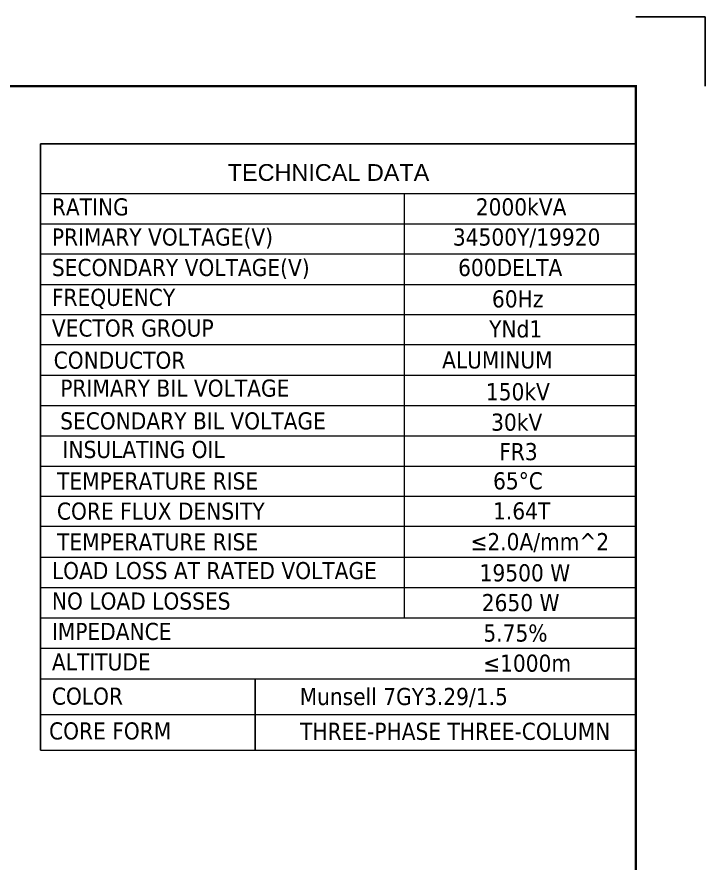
# Model space of a CAD drawing. Header units: inches. Extents: x 198356 to 209798, y -190593 to -183267.
# Drawn here: x 206267 to 208716, y -186277 to -183267 of the extents above; entities that cross this region are included whole.
import ezdxf
from ezdxf.enums import TextEntityAlignment as Align

# ---------------------------------------------------------------- set-up
doc = ezdxf.new("R2010")
doc.units = ezdxf.units.IN
doc.header["$LTSCALE"] = 13
doc.layers.add('1', color=4, linetype='Continuous')
doc.layers.add('6文字层', color=3, linetype='Continuous')
doc.layers.add('paper', color=254, linetype='Continuous', plot=False)
doc.layers.add('标注、文本', color=3, linetype='Continuous', lineweight=25)
doc.layers.add('铁心', color=3, linetype='Continuous', lineweight=0)
doc.styles.add('PDF Arial', font='arial.ttf')
doc.styles.add('Tahoma$001', font='tahoma.ttf', dxfattribs={"height": 2.159784})

msp = doc.modelspace()

# ---------------------------------------------------------------- linework, layer by layer
at = {"layer": '1', "const_width": 8.634}
msp.add_lwpolyline([(198997.156, -190321.999), (208469.476, -190321.999), (208469.476, -183513.769), (198997.156, -183513.769), (198997.156, -190321.999)], dxfattribs=at)
at = {"layer": '6文字层'}
for points in [[(206351.047, -183718.973), (208469.476, -183718.973)], [(206351.047, -183718.973), (206351.047, -185875.098)], [(208469.476, -183718.973), (208469.476, -185405.69)]]:
    msp.add_lwpolyline(points, dxfattribs=at)
at = {"layer": 'paper'}
for q in [(208469.476, -183267.094), (208716.151, -183513.769)]:
    msp.add_line((208716.151, -183267.094), q, dxfattribs=at)
at = {"layer": '标注、文本'}
msp.add_line((207114.331, -185875.098), (207114.331, -185621.124), dxfattribs=at)
at = {"layer": '铁心'}
for points in [[(206351.047, -183894.588), (208469.476, -183894.588)], [(207645.471, -183894.588), (207645.471, -185405.69)], [(206351.047, -184002.815), (208469.476, -184002.815)], [(206351.047, -184110.022), (208469.476, -184110.022)], [(206351.047, -184218.25), (208469.476, -184218.25)], [(206351.047, -184325.456), (208469.476, -184325.456)], [(206351.047, -184432.663), (208469.476, -184432.663)], [(206351.047, -184540.89), (208469.476, -184540.89)], [(206351.047, -184649.118), (208469.476, -184649.118)], [(206351.047, -184757.345), (208469.476, -184757.345)], [(206351.047, -184864.552), (208469.476, -184864.552)], [(206351.047, -184971.759), (208469.476, -184971.759)], [(206351.047, -185078.965), (208469.476, -185078.965)], [(206351.047, -185188.214), (208469.476, -185188.214)], [(206351.047, -185188.214), (208469.476, -185188.214)], [(206351.047, -185296.441), (208469.476, -185296.441)], [(206351.047, -185404.669), (208469.476, -185404.669)], [(206351.047, -185512.896), (208469.476, -185512.896)], [(206351.047, -185621.124), (208469.476, -185621.124)], [(206351.047, -185621.124), (208469.476, -185621.124)], [(206351.047, -185621.124), (208469.476, -185621.124)], [(208469.476, -185621.124), (208469.476, -185873.9)], [(206351.047, -185748.111), (208469.476, -185748.111)], [(206351.047, -185748.111), (207737.655, -185748.111)], [(206351.048, -185748.111), (207737.655, -185748.111)], [(206351.047, -185875.098), (208469.476, -185875.098)], [(206351.047, -185875.098), (207737.655, -185875.098)], [(206351.048, -185875.098), (207737.655, -185875.098)]]:
    msp.add_lwpolyline(points, dxfattribs=at)

# ---------------------------------------------------------------- texts
for s, height, style, p in [('TECHNICAL DATA', 59.63499, 'PDF Arial', (207017.036, -183850.221)), ('RATING', 60.8959, 'Tahoma$001', (206391.117, -183973.206)), ('2000kVA', 60.8959, 'Tahoma$001', (207899.861, -183973.206)), ('PRIMARY VOLTAGE(V)', 60.89586, 'Tahoma$001', (206391.117, -184080.413)), ('34500Y/19920', 60.89586, 'Tahoma$001', (207818.379, -184080.412)), ('SECONDARY VOLTAGE(V)', 60.89586, 'Tahoma$001', (206391.117, -184188.64)), ('600DELTA', 60.8959, 'Tahoma$001', (207836.926, -184188.64)), ('FREQUENCY', 60.8959, 'Tahoma$001', (206391.117, -184294.825)), ('60Hz', 60.8959, 'Tahoma$001', (207957.468, -184300.326)), ('VECTOR GROUP', 60.89586, 'Tahoma$001', (206391.117, -184404.074)), ('YNd1', 60.8959, 'Tahoma$001', (207947.421, -184407.233)), ('CONDUCTOR', 60.8959, 'Tahoma$001', (206397.387, -184518.451)), ('ALUMINUM', 60.8959, 'Tahoma$001', (207779.99, -184517.381)), ('150kV', 60.8959, 'Tahoma$001', (207935.738, -184630.659)), ('30kV', 60.8959, 'Tahoma$001', (207954.439, -184738.887)), ('LOAD LOSS AT RATED VOLTAGE', 60.89586, 'Tahoma$001', (206391.117, -185266.832)), ('19500 W', 60.8959, 'Tahoma$001', (207913.546, -185274.651)), ('NO LOAD LOSSES', 60.89586, 'Tahoma$001', (206391.117, -185375.059)), ('2650 W', 60.8959, 'Tahoma$001', (207921.215, -185380.698)), ('IMPEDANCE', 60.8959, 'Tahoma$001', (206391.117, -185483.287)), ('5.75%%%', 60.8959, 'Tahoma$001', (207927.079, -185488.93)), ('ALTITUDE', 60.8959, 'Tahoma$001', (206391.117, -185591.514)), ('≤1000m', 60.8959, 'Tahoma$001', (207926.123, -185596.065)), ('COLOR', 60.8959, 'Tahoma$001', (206391.027, -185713.369)), ('Munsell 7GY3.29/1.5', 60.89586, 'Tahoma$001', (207273.064, -185714.626)), ('CORE FORM', 60.8959, 'Tahoma$001', (206381.028, -185837.065)), ('THREE-PHASE THREE-COLUMN', 60.89586, 'Tahoma$001', (207274.415, -185838.446))]:
    msp.add_text(s, height=height, dxfattribs=dict(at, style=style)).set_placement(p)
at = {"layer": '铁心', "style": 'Tahoma$001'}
for s, p in [('PRIMARY BIL VOLTAGE', (206828.664, -184587.377)), ('SECONDARY BIL VOLTAGE', (206893.367, -184703.895)), ('INSULATING OIL', (206717.508, -184805.491)), ('TEMPERATURE RISE ', (206778.832, -184917.612)), ('CORE FLUX DENSITY', (206778.832, -185024.819)), ('TEMPERATURE RISE ', (206778.832, -185134.067))]:
    msp.add_text(s, height=60.89586, dxfattribs=at).set_placement(p, align=Align.MIDDLE)
at = {"layer": '铁心', "color": 3, "true_color": 0x00ff00, "style": 'Tahoma$001'}
msp.add_text('FR3', height=60.8959, dxfattribs=at).set_placement((207983.316, -184843.694))
at = {"layer": '铁心', "style": 'Tahoma$001'}
for s, height, p in [('65%%DC', 60.8959, (207961.397, -184916.953)), ('1.64T', 60.8959, (207961.397, -185024.16)), ('≤2.0A/mm^ 2', 60.89586, (207880.964, -185133.409))]:
    msp.add_text(s, height=height, dxfattribs=at).set_placement(p, align=Align.MIDDLE_LEFT)

doc.saveas('drawing.dxf')
